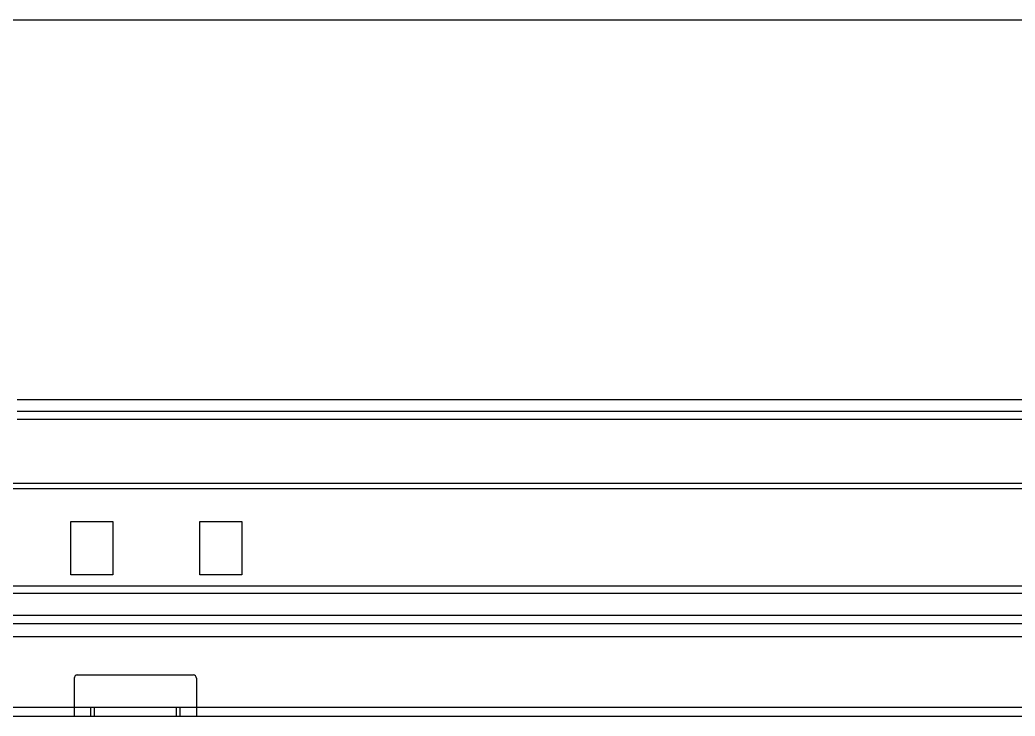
# Model space of a CAD drawing. Header units: inches. Extents: x 67335 to 69337, y -6743 to -3973.
# Drawn here: x 68902.2 to 68991.7, y -5473.6 to -5410.9 of the extents above; entities that cross this region are included whole.
import ezdxf

# ---------------------------------------------------------------- set-up
doc = ezdxf.new("R2010")
doc.units = ezdxf.units.IN
doc.header["$LTSCALE"] = 2.574606
doc.header["$MEASUREMENT"] = 0
doc.layers.get('0').update_dxf_attribs({"linetype": 'CONTINUOUS'})

msp = doc.modelspace()

# ---------------------------------------------------------------- linework, layer by layer
at = {"color": 7}
msp.add_line((68774.688, -5410.918), (69258.652, -5410.918), dxfattribs=at)
at = {"linetype": 'Continuous'}
for p, q in [((69014.169, -5445.101), (68901.919, -5445.101)), ((69014.169, -5446.14), (68901.919, -5446.14)), ((68901.919, -5446.833), (69014.169, -5446.833)), ((68901.919, -5446.833), (69014.169, -5446.833)), ((67624.143, -5452.607), (69016.929, -5452.607)), ((67624.143, -5452.607), (69016.929, -5452.607)), ((67624.002, -5453.069), (69017.07, -5453.069)), ((67624.002, -5453.069), (69017.07, -5453.069)), ((68906.736, -5456.062), (68910.536, -5456.062)), ((68906.736, -5460.862), (68906.736, -5456.062)), ((68910.536, -5456.062), (68910.536, -5460.862)), ((68918.336, -5456.062), (68922.136, -5456.062)), ((68918.336, -5460.862), (68918.336, -5456.062)), ((68922.136, -5456.062), (68922.136, -5460.862)), ((68910.536, -5460.862), (68906.736, -5460.862)), ((68922.136, -5460.862), (68918.336, -5460.862)), ((69020.615, -5461.88), (67620.458, -5461.88)), ((69020.615, -5461.88), (67620.458, -5461.88)), ((68361.036, -5462.494), (69031.208, -5462.486)), ((68361.036, -5462.494), (69031.208, -5462.486)), ((67613.536, -5464.484), (69027.536, -5464.484)), ((69027.536, -5465.257), (67613.536, -5465.257)), ((69027.536, -5466.416), (67613.536, -5466.416)), ((68907.036, -5470.16), (68907.036, -5473.56)), ((68907.295, -5469.86), (68917.777, -5469.86)), ((68918.036, -5470.16), (68918.036, -5473.56)), ((67607.636, -5472.76), (69033.436, -5472.76)), ((68908.536, -5473.56), (68908.536, -5472.76)), ((68908.836, -5472.76), (68908.836, -5473.56)), ((68916.236, -5473.56), (68916.236, -5472.76)), ((68916.536, -5472.76), (68916.536, -5473.56)), ((67612.136, -5473.56), (69028.936, -5473.56))]:
    msp.add_line(p, q, dxfattribs=at)
for centre, start, end in [((68907.336, -5470.16), 90, 180), ((68917.736, -5470.16), 0, 90)]:
    msp.add_arc(centre, 0.3, start, end, dxfattribs=at)

doc.saveas('drawing.dxf')
